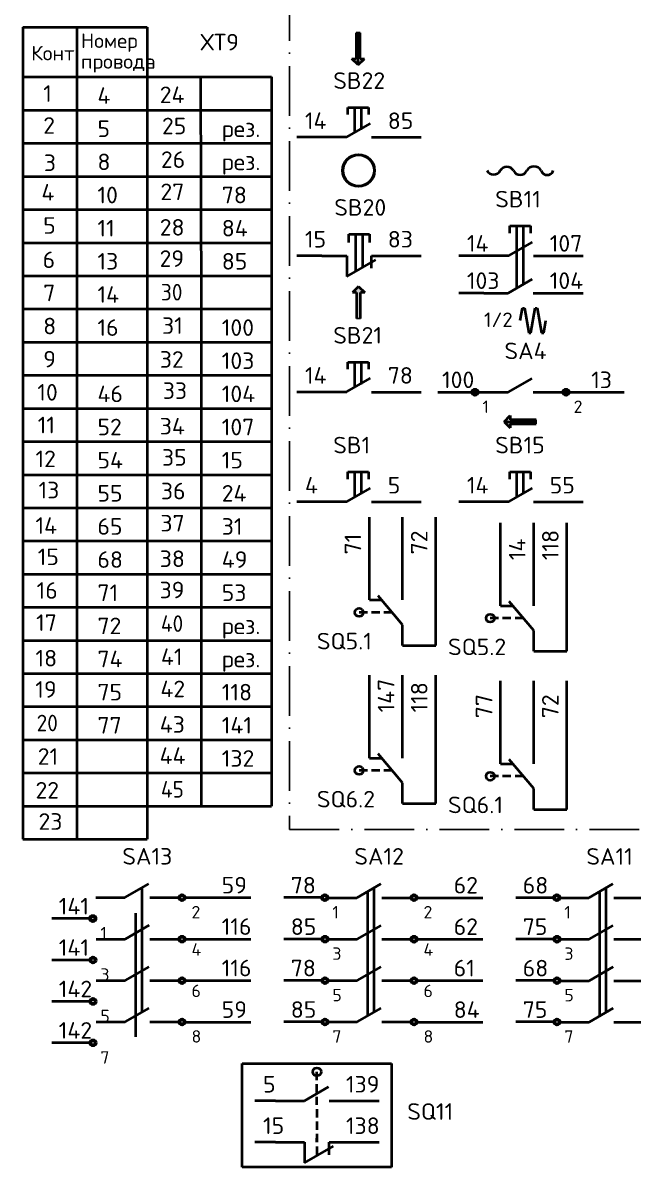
# Model space of a CAD drawing. Header units: inches. Extents: x 315 to 2853, y -243 to 836.
# Drawn here: x 1763 to 1910.3, y 156 to 432.2 of the extents above; entities that cross this region are included whole.
import ezdxf

# ---------------------------------------------------------------- set-up
doc = ezdxf.new("R2010")
doc.units = ezdxf.units.IN
doc.header["$MEASUREMENT"] = 0
doc.linetypes.add('ACAD_ISO10W100', pattern=[18, 12, -3, 0, -3])
doc.layers.get('0').update_dxf_attribs({"lineweight": 40})
doc.layers.add('Слой2', color=4, linetype='ACAD_ISO10W100', lineweight=25)
doc.styles.get("Standard").update_dxf_attribs({"font": 'txt.shx', "height": 4})

# ---------------------------------------------------------------- blocks, each defined once
blk = doc.blocks.new('контакт замыкающ')
for p, q in [((7, 0), (12.79903810567666, 3.348076211353316)), ((0, 0), (7, 0)), ((13, 0), (20, 0))]:
    blk.add_line(p, q)
blk = doc.blocks.new('контакт размыкающ')
for p, q in [((0, 0), (7, 0)), ((7, 0), (7, -5)), ((13, 0), (20, 0)), ((13, -3), (13, 0)), ((7, -5), (13.98205080756888, -0.9689110867544599))]:
    blk.add_line(p, q)

msp = doc.modelspace()

# ---------------------------------------------------------------- hatches: boundary and pattern name
for points in [[(1844.472738229603, 429.7965190613449), (1843.472738229603, 429.7965190613449), (1843.472738229603, 423.5465190613449), (1842.472738229603, 423.5465190613449), (1843.972738229603, 422.0465190613449), (1845.472738229603, 423.5465190613449), (1844.472738229603, 423.5465190613449)], [(1843.55845446213, 360.834647820161), (1844.55845446213, 360.834647820161), (1844.55845446213, 367.084647820161), (1845.55845446213, 367.084647820161), (1844.05845446213, 368.584647820161), (1842.55845446213, 367.084647820161), (1843.55845446213, 367.084647820161)], [(1886.940106855046, 335.4171161881176), (1886.940106855046, 336.4171161881176), (1880.690106855046, 336.4171161881176), (1880.690106855046, 337.4171161881176), (1879.190106855046, 335.9171161881176), (1880.690106855046, 334.4171161881176), (1880.690106855046, 335.4171161881176)]]:
    msp.add_hatch(color=256).paths.add_polyline_path(points)

# ---------------------------------------------------------------- linework, layer by layer
for p, q in [((1763.032064848174, 431.1468823477976), (1793.032064848174, 431.1468823477976)), ((1763.032064848174, 431.1468823477976), (1763.032064848174, 339.1468823477976)), ((1776.032064848174, 431.1468823477976), (1776.032064848174, 339.1468823477976)), ((1793.032064848174, 431.1468823477976), (1793.032064848174, 339.1468823477976)), ((1843.472738229603, 429.7965190613449), (1843.472738229603, 423.5465190613449)), ((1843.472738229603, 429.7965190613449), (1844.472738229603, 429.7965190613449)), ((1843.972738229603, 422.0465190613449), (1843.972738229603, 429.7965190613449)), ((1844.472738229603, 423.5465190613449), (1844.472738229603, 429.7965190613449)), ((1842.472738229603, 423.5465190613449), (1843.472738229603, 423.5465190613449)), ((1843.972738229603, 422.0465190613449), (1842.472738229603, 423.5465190613449)), ((1843.972738229603, 422.0465190613449), (1845.472738229603, 423.5465190613449)), ((1844.472738229603, 423.5465190613449), (1845.472738229603, 423.5465190613449)), ((1763.032064848174, 419.1468823477976), (1823.032064848174, 419.1468823477976)), ((1793.032064848174, 419.1468823477976), (1793.032064848174, 371.1468823477976)), ((1805.915634300175, 419.1468823477976), (1806.032064848174, 363.1468823477976)), ((1823.032064848174, 419.1468823477976), (1823.032064848174, 363.1468823477976)), ((1841.472738229603, 411.7921096681593), (1846.472738229603, 411.7921096681593)), ((1841.472738229603, 410.0631495508373), (1841.472738229603, 411.7921096681593)), ((1843.087364458615, 411.7413603167201), (1843.087364458615, 405.6837576701161)), ((1844.7026936838, 411.7413603167201), (1844.7026936838, 406.7123999728094)), ((1846.472738229603, 411.7921096681593), (1846.472738229603, 410.0631495508373)), ((1763.032064848174, 411.1468823477976), (1793.032064848174, 411.1468823477976)), ((1793.032064848174, 411.1468823477976), (1823.032064848174, 411.1468823477976)), ((1841.185856164225, 404.5932220240761), (1846.931052760036, 407.9102128252147)), ((1844.862095596718, 406.7123999728094), (1844.94600615156, 406.7123999728094)), ((1835.195305826054, 404.5772003403958), (1829.195305826054, 404.5772003403958)), ((1841.195305821361, 404.5771999827788), (1835.195305826054, 404.5772003403958)), ((1847.195305821361, 404.5771999827788), (1853.195305826054, 404.5772003403958)), ((1853.195305826054, 404.5772003403958), (1859.195305826054, 404.5772003403958)), ((1763.032064848174, 403.1468823477976), (1793.032064848174, 403.1468823477976)), ((1793.032064848174, 403.1468823477976), (1823.032064848174, 403.1468823477976)), ((1763.032064848174, 395.1468823477976), (1793.032064848174, 395.1468823477976)), ((1793.032064848174, 395.1468823477976), (1823.032064848174, 395.1468823477976)), ((1763.032064848174, 387.1468823477976), (1793.032064848174, 387.1468823477976)), ((1793.032064848174, 387.1468823477976), (1823.032064848174, 387.1468823477976)), ((1841.721167034093, 381.1841857198523), (1846.721167034093, 381.1841857198521)), ((1841.721167034093, 379.1841857198523), (1841.721167034093, 381.1841857198523)), ((1843.421880809524, 372.2889483358178), (1843.421880809524, 381.1765369769777)), ((1846.721167034093, 381.1841857198521), (1846.721167034093, 379.1841857198521)), ((1880.565106855046, 383.1841857198522), (1885.565106855046, 383.1841857198522)), ((1880.565106855046, 381.4552256025303), (1880.565106855046, 383.1841857198522)), ((1882.179733084057, 383.133436368413), (1882.179733084057, 377.0758337218091)), ((1883.795062309243, 383.133436368413), (1883.795062309243, 378.1044760245024)), ((1885.565106855046, 383.1841857198522), (1885.565106855046, 381.4552256025303)), ((1763.032064848174, 379.1468823477976), (1793.032064848174, 379.1468823477976)), ((1793.032064848174, 379.1468823477976), (1823.032064848174, 379.1468823477976)), ((1844.989683122405, 381.121440540847), (1844.981579706398, 373.1512500937714)), ((1880.278224789668, 375.985298075769), (1886.023421385479, 379.3022888769078)), ((1835.195305826054, 375.9692763920888), (1829.195305826054, 375.9692763920888)), ((1835.195305826054, 375.9692763920888), (1841.207489211743, 375.9876324865605)), ((1841.195305826054, 375.9692763920888), (1841.195305826054, 370.9692763920888)), ((1844.862095596718, 378.1044760245024), (1844.94600615156, 378.1044760245024)), ((1847.207489211743, 375.9876324865605), (1853.195305826054, 375.9692763920888)), ((1847.207489211743, 372.9876324865605), (1847.207489211743, 375.9876324865605)), ((1853.195305826054, 375.9692763920888), (1859.195305826054, 375.9692763920888)), ((1874.287674451497, 375.9692763920888), (1868.287674451497, 375.9692763920888)), ((1880.287674446804, 375.9692760344719), (1874.287674451497, 375.9692763920888)), ((1882.200495709656, 376.9692763920888), (1882.200495709656, 367.9786045370885)), ((1883.777605731742, 377.9692763920888), (1883.777605731742, 368.9786045370885)), ((1883.954464222161, 378.1044760245024), (1884.038374777003, 378.1044760245024)), ((1886.287674446804, 375.9692760344719), (1892.287674451497, 375.9692763920888)), ((1892.287674451497, 375.9692763920888), (1898.287674451497, 375.9692763920888)), ((1841.207489211743, 370.9876324865605), (1848.189540019311, 375.018721399806)), ((1763.032064848174, 371.1468823477976), (1793.032064848174, 371.1468823477976)), ((1793.032064848174, 371.1468823477976), (1823.032064848174, 371.1468823477976)), ((1793.032064848174, 371.1468823477976), (1793.032064848174, 291.1468823477976)), ((1880.200494947713, 366.9786049433838), (1885.99953305339, 370.3266811547372)), ((1844.05845446213, 368.584647820161), (1842.55845446213, 367.084647820161)), ((1844.05845446213, 368.584647820161), (1845.55845446213, 367.084647820161)), ((1843.55845446213, 367.084647820161), (1842.55845446213, 367.084647820161)), ((1843.55845446213, 367.084647820161), (1843.55845446213, 360.834647820161)), ((1844.55845446213, 360.834647820161), (1844.55845446213, 367.084647820161)), ((1845.55845446213, 367.084647820161), (1844.55845446213, 367.084647820161)), ((1874.287674451497, 366.9692763920888), (1868.287674451497, 366.9692763920888)), ((1874.287674451497, 366.9692763920888), (1880.200494947713, 366.9786049433838)), ((1886.200494947713, 366.9786049433838), (1892.287674451497, 366.9692763920888)), ((1892.287674451497, 366.9692763920888), (1898.287674451497, 366.9692763920888)), ((1763.032064848174, 363.1468823477976), (1793.032064848174, 363.1468823477976)), ((1793.032064848174, 363.1468823477976), (1823.032064848174, 363.1468823477976)), ((1806.032064848174, 363.1468823477976), (1806.032064848174, 283.1468823477976)), ((1823.032064848174, 363.1468823477976), (1823.032064848174, 283.1468823477976)), ((1883.100014000552, 360.3722324903169), (1883.620958533553, 363.3266557493535)), ((1883.620958533553, 363.3266557493535), (1884.120958533553, 363.3266557493535)), ((1884.120958533553, 363.3266557493535), (1885.162847599554, 357.4178092312803)), ((1885.662847599554, 357.4178092312803), (1886.704736665556, 363.3266557493534)), ((1886.704736665556, 363.3266557493534), (1887.204736665556, 363.3266557493534)), ((1887.204736665556, 363.3266557493534), (1888.246625731557, 357.4178092312802)), ((1888.746625731557, 357.4178092312802), (1889.267570264558, 360.3722324903169)), ((1885.162847599554, 357.4178092312803), (1885.662847599554, 357.4178092312803)), ((1888.246625731557, 357.4178092312802), (1888.746625731557, 357.4178092312802)), ((1763.032064848174, 355.1468823477976), (1793.032064848174, 355.1468823477976)), ((1793.032064848174, 355.1468823477976), (1823.032064848174, 355.1468823477976)), ((1841.472738229603, 350.308048222133), (1846.472738229603, 350.308048222133)), ((1841.472738229603, 348.579088104811), (1841.472738229603, 350.308048222133)), ((1843.087364458615, 350.2572988706938), (1843.087364458615, 344.1996962240898)), ((1844.7026936838, 350.2572988706938), (1844.7026936838, 345.228338526783)), ((1846.472738229603, 350.308048222133), (1846.472738229603, 348.579088104811)), ((1763.032064848174, 347.1468823477976), (1793.032064848174, 347.1468823477976)), ((1793.032064848174, 347.1468823477976), (1823.032064848174, 347.1468823477976)), ((1841.185856164225, 343.1091605780497), (1846.931052760036, 346.4261513791884)), ((1835.195305826054, 343.0931388943695), (1829.195305826054, 343.0931388943695)), ((1841.195305821361, 343.0931385367525), (1835.195305826054, 343.0931388943695)), ((1844.862095596718, 345.228338526783), (1844.94600615156, 345.228338526783)), ((1847.195305821361, 343.0931385367525), (1853.195305826054, 343.0931388943695)), ((1853.195305826054, 343.0931388943695), (1859.195305826054, 343.0931388943695)), ((1863.200494947713, 343.0426872226181), (1873.200494450528, 343.0426872226181)), ((1893.200494450528, 343.0426872226181), (1908.200494947713, 343.0426872226181)), ((1763.032064848174, 339.1468823477976), (1793.032064848174, 339.1468823477976)), ((1763.032064848174, 339.1468823477976), (1763.032064848174, 235.1468823477976)), ((1776.032064848174, 339.1468823477976), (1776.032064848174, 235.1468823477976)), ((1793.032064848174, 339.1468823477976), (1793.032064848174, 259.1468823477976)), ((1793.032064848174, 339.1468823477976), (1823.032064848174, 339.1468823477976)), ((1879.190106855046, 335.9171161881176), (1880.690106855046, 337.4171161881176)), ((1880.690106855046, 337.4171161881176), (1880.690106855046, 336.4171161881176)), ((1879.190106855046, 335.9171161881176), (1880.690106855046, 334.4171161881176)), ((1879.190106855046, 335.9171161881176), (1886.940106855046, 335.9171161881176)), ((1886.940106855046, 336.4171161881176), (1880.690106855046, 336.4171161881176)), ((1880.690106855046, 335.4171161881176), (1886.940106855046, 335.4171161881176)), ((1880.690106855046, 335.4171161881176), (1880.690106855046, 334.4171161881176)), ((1763.032064848174, 331.1468823477976), (1793.032064848174, 331.1468823477976)), ((1793.032064848174, 331.1468823477976), (1823.032064848174, 331.1468823477976)), ((1841.472738229603, 323.8079085139679), (1846.472738229603, 323.8079085139679)), ((1841.472738229603, 322.0789483966459), (1841.472738229603, 323.8079085139679)), ((1843.087364458615, 323.7571591625287), (1843.087364458615, 317.6995565159247)), ((1844.7026936838, 323.7571591625287), (1844.7026936838, 318.728198818618)), ((1846.472738229603, 323.8079085139679), (1846.472738229603, 322.0789483966459)), ((1880.565106855046, 323.807908513968), (1885.565106855046, 323.807908513968)), ((1880.565106855046, 322.078948396646), (1880.565106855046, 323.807908513968)), ((1882.179733084057, 323.7571591625288), (1882.179733084057, 317.6995565159248)), ((1883.795062309243, 323.7571591625288), (1883.795062309243, 318.728198818618)), ((1885.565106855046, 323.807908513968), (1885.565106855046, 322.078948396646)), ((1763.032064848174, 323.1468823477976), (1793.032064848174, 323.1468823477976)), ((1793.032064848174, 323.1468823477976), (1823.032064848174, 323.1468823477976)), ((1841.185856164225, 316.6090208698847), (1846.931052760036, 319.9260116710233)), ((1844.862095596718, 318.728198818618), (1844.94600615156, 318.728198818618)), ((1880.278224789668, 316.6090208698847), (1886.023421385479, 319.9260116710234)), ((1883.954464222161, 318.728198818618), (1884.038374777003, 318.728198818618)), ((1763.032064848174, 315.1468823477976), (1793.032064848174, 315.1468823477976)), ((1793.032064848174, 315.1468823477976), (1823.032064848174, 315.1468823477976)), ((1835.195305826054, 316.5929991862044), (1829.195305826054, 316.5929991862044)), ((1841.195305821361, 316.5929988285874), (1835.195305826054, 316.5929991862044)), ((1847.195305821361, 316.5929988285874), (1853.195305826054, 316.5929991862044)), ((1853.195305826054, 316.5929991862044), (1859.195305826054, 316.5929991862044)), ((1874.287674451497, 316.5929991862045), (1868.287674451497, 316.5929991862045)), ((1880.287674446804, 316.5929988285875), (1874.287674451497, 316.5929991862045)), ((1886.287674446804, 316.5929988285875), (1892.287674451497, 316.5929991862045)), ((1892.287674451497, 316.5929991862045), (1898.287674451497, 316.5929991862045)), ((1846.69650107272, 297.8987880260419), (1846.696501132868, 312.8987889024822)), ((1854.69650107272, 297.8987880260419), (1854.696501132868, 312.8987889024822)), ((1862.696501132868, 281.8987889024822), (1862.696501132868, 312.8987889024822)), ((1878.351443449474, 296.5071872462861), (1878.351443509622, 311.5071881227263)), ((1886.351443449474, 296.5071872462861), (1886.351443509622, 311.5071881227263)), ((1894.351443509622, 280.5071881227263), (1894.351443509622, 311.5071881227263)), ((1763.032064848174, 307.1468823477976), (1793.032064848174, 307.1468823477976)), ((1793.032064848174, 307.1468823477976), (1823.032064848174, 307.1468823477976)), ((1763.032064848174, 299.1468823477976), (1793.032064848174, 299.1468823477976)), ((1793.032064848174, 299.1468823477976), (1823.032064848174, 299.1468823477976)), ((1846.69650107272, 292.8987880260419), (1846.69650107272, 297.8987880260419)), ((1854.69650107272, 292.8987880260419), (1854.69650107272, 297.8987880260419)), ((1878.351443449474, 291.5071872462861), (1878.351443449474, 296.5071872462861)), ((1886.351443449474, 291.5071872462861), (1886.351443449474, 296.5071872462861)), ((1846.69650107272, 292.8987880260419), (1849.69650107272, 292.8987880260419)), ((1854.69650107272, 286.8987880260419), (1848.77245211458, 293.8987864963019)), ((1763.032064848174, 291.1468823477976), (1793.032064848174, 291.1468823477976)), ((1793.032064848174, 291.1468823477976), (1823.032064848174, 291.1468823477976)), ((1793.032064848174, 291.1468823477976), (1793.032064848174, 235.1468823477976)), ((1878.351443449474, 291.5071872462861), (1881.351443449474, 291.5071872462861)), ((1886.351443449474, 285.5071872462861), (1880.427394491333, 292.507185716546)), ((1846.18266422411, 289.8987890988109), (1844.18266422411, 289.8987890988109)), ((1849.18266422411, 289.8987890988109), (1847.18266422411, 289.8987890988109)), ((1852.18266422411, 289.8987890988109), (1850.18266422411, 289.8987890988109)), ((1877.837606600864, 288.5071883190551), (1875.837606600864, 288.5071883190551)), ((1880.837606600864, 288.5071883190551), (1878.837606600864, 288.5071883190551)), ((1883.837606600864, 288.5071883190551), (1881.837606600864, 288.5071883190551)), ((1854.69650107272, 281.8987880260419), (1854.69650107272, 286.8987880260419)), ((1886.351443449474, 280.5071872462861), (1886.351443449474, 285.5071872462861)), ((1763.032064848174, 283.1468823477976), (1793.032064848174, 283.1468823477976)), ((1793.032064848174, 283.1468823477976), (1823.032064848174, 283.1468823477976)), ((1806.032064848174, 283.1468823477976), (1806.032064848174, 243.1468823477976)), ((1823.032064848174, 283.1468823477976), (1823.032064848174, 243.1468823477976)), ((1854.696501132868, 281.8987889024822), (1862.696501132868, 281.8987889024822)), ((1886.351443509622, 280.5071881227263), (1894.351443509622, 280.5071881227263)), ((1763.032064848174, 275.1468823477976), (1793.032064848174, 275.1468823477976)), ((1793.032064848174, 275.1468823477976), (1823.032064848174, 275.1468823477976)), ((1846.696501084169, 259.7539051671223), (1846.696501144317, 274.7539060435626)), ((1854.696501084169, 259.7539051671223), (1854.696501144317, 274.7539060435626)), ((1862.696501144317, 243.7539060435626), (1862.696501144317, 274.7539060435626)), ((1878.351443460923, 258.3623043873665), (1878.351443521071, 273.3623052638067)), ((1886.351443460923, 258.3623043873665), (1886.351443521071, 273.3623052638067)), ((1894.351443521071, 242.3623052638067), (1894.351443521071, 273.3623052638067)), ((1763.032064848174, 267.1468823477976), (1793.032064848174, 267.1468823477976)), ((1793.032064848174, 267.1468823477976), (1823.032064848174, 267.1468823477976)), ((1846.696501084169, 254.7539051671223), (1846.696501084169, 259.7539051671223)), ((1854.696501084169, 254.7539051671223), (1854.696501084169, 259.7539051671223)), ((1763.032064848174, 259.1468823477976), (1793.032064848174, 259.1468823477976)), ((1793.032064848174, 259.1468823477976), (1823.032064848174, 259.1468823477976)), ((1878.351443460923, 253.3623043873665), (1878.351443460923, 258.3623043873665)), ((1886.351443460923, 253.3623043873665), (1886.351443460923, 258.3623043873665)), ((1846.696501084169, 254.7539051671223), (1849.696501084169, 254.7539051671223)), ((1854.696501084169, 248.7539051671223), (1848.772452126028, 255.7539036373822)), ((1886.351443460923, 247.3623043873665), (1880.427394502782, 254.3623028576264)), ((1846.182664235559, 251.7539062398913), (1844.182664235559, 251.7539062398913)), ((1849.182664235559, 251.7539062398913), (1847.182664235559, 251.7539062398913)), ((1852.182664235559, 251.7539062398913), (1850.182664235559, 251.7539062398913)), ((1878.351443460923, 253.3623043873665), (1881.351443460923, 253.3623043873665)), ((1763.032064848174, 251.1468823477976), (1793.032064848174, 251.1468823477976)), ((1793.032064848174, 251.1468823477976), (1823.032064848174, 251.1468823477976)), ((1854.696501084169, 243.7539051671223), (1854.696501084169, 248.7539051671223)), ((1877.837606612313, 250.3623054601355), (1875.837606612313, 250.3623054601355)), ((1880.837606612313, 250.3623054601355), (1878.837606612313, 250.3623054601355)), ((1883.837606612313, 250.3623054601355), (1881.837606612313, 250.3623054601355)), ((1886.351443460923, 242.3623043873665), (1886.351443460923, 247.3623043873665)), ((1763.032064848174, 243.1468823477976), (1793.032064848174, 243.1468823477976)), ((1793.032064848174, 243.1468823477976), (1823.032064848174, 243.1468823477976)), ((1854.696501144317, 243.7539060435626), (1862.696501144317, 243.7539060435626)), ((1886.351443521071, 242.3623052638067), (1894.351443521071, 242.3623052638067)), ((1763.032064848174, 235.1468823477976), (1793.032064848174, 235.1468823477976)), ((1791.748592089192, 223.2306888682028), (1791.748592089192, 193.3828224888593)), ((1802.18957620201, 221.0440440414081), (1818.094387360022, 221.0440440414081)), ((1835.146880484435, 221.0440440414081), (1826, 221.0440440414081)), ((1846.188563067277, 222.3153243453203), (1846.188563067277, 192.4674579659768)), ((1847.748592089192, 223.2160075210668), (1847.748592089192, 193.3681411417233)), ((1858.18957620201, 221.0293626942721), (1874.094387360022, 221.0293626942721)), ((1891.146880484435, 221.0293626942721), (1882, 221.0293626942721)), ((1902.188563067277, 222.3006429981842), (1902.188563067277, 192.4527766188407)), ((1903.748592089192, 223.2013261739307), (1903.748592089192, 193.3534597945873)), ((1779.146880484435, 216), (1770, 216)), ((1790.188563067277, 217.2712803039121), (1790.188563067277, 187.4234139245686)), ((1802.219056849347, 211.0267133460361), (1818.094387360022, 211.0267133460361)), ((1835.176361131772, 211.0267133460361), (1826, 211.0267133460361)), ((1858.219056849347, 211.0120319989001), (1874.094387360022, 211.0120319989001)), ((1891.176361131772, 211.0120319989001), (1882, 211.0120319989001)), ((1779.176361131772, 205.982669304628), (1770, 205.982669304628)), ((1802.219056849347, 201.0267133460361), (1818.094387360022, 201.0267133460361)), ((1835.176361131772, 201.0267133460361), (1826, 201.0267133460359)), ((1858.219056849347, 201.0120319989001), (1874.094387360022, 201.0120319989001)), ((1891.176361131772, 201.0120319989001), (1882, 201.0120319988998)), ((1779.176361131772, 195.982669304628), (1770, 195.9826693046277)), ((1802.248537496684, 191.0093826506641), (1818.094387360022, 191.0093826506641)), ((1835.146880484435, 191.0440440414081), (1826, 191.0440440414081)), ((1858.248537496684, 190.994701303528), (1874.094387360022, 190.994701303528)), ((1891.146880484435, 191.0293626942721), (1882, 191.0293626942721)), ((1779.146880484435, 186), (1770, 186)), ((1816, 181), (1852, 181)), ((1816, 156), (1816, 181)), ((1852, 181), (1852, 156)), ((1834, 177), (1834, 179)), ((1834, 174), (1834, 176)), ((1824, 172), (1819, 172)), ((1834, 171), (1834, 173)), ((1844, 172), (1849, 172)), ((1834, 170), (1834, 168)), ((1834, 167), (1834, 165)), ((1834, 164), (1834, 162)), ((1834, 162), (1834, 163)), ((1824, 162), (1819, 162)), ((1834, 161), (1834, 158.7320505835976)), ((1844, 162), (1849, 162)), ((1852, 156), (1816, 156))]:
    msp.add_line(p, q)
for centre, radius in [((1844.05845446213, 396.5667435753152), 3.875), ((1844.05845446213, 396.5667435753152), 3.75), ((1872.146837210466, 343.057368569754), 0.7606739293937608), ((1872.146837210466, 343.057368569754), 0.4904713891833126), ((1894.146837210466, 343.057368569754), 0.7606739293937608), ((1894.146837210466, 343.057368569754), 0.4904713891833126), ((1844.18266422411, 289.8987890988109), 1), ((1875.837606600864, 288.5071883190551), 1), ((1844.182664235559, 251.7539062398913), 1), ((1875.837606612313, 250.3623054601355), 1), ((1801.428902272617, 221.0440440414081), 0.7606739293937608), ((1801.428902272617, 221.0440440414081), 0.4904713891833126), ((1835.90755441383, 221.0440440414081), 0.7606739293937608), ((1835.90755441383, 221.0440440414081), 0.4904713891833126), ((1857.428902272617, 221.0293626942721), 0.7606739293937608), ((1857.428902272617, 221.0293626942721), 0.4904713891833126), ((1891.90755441383, 221.0293626942721), 0.7606739293937608), ((1891.90755441383, 221.0293626942721), 0.4904713891833126), ((1779.90755441383, 216), 0.7606739293937608), ((1779.90755441383, 216), 0.4904713891833126), ((1801.458382919954, 211.0267133460361), 0.7606739293937608), ((1801.458382919954, 211.0267133460361), 0.4904713891833126), ((1835.937035061166, 211.0267133460361), 0.7606739293937608), ((1835.937035061166, 211.0267133460361), 0.4904713891833126), ((1857.458382919954, 211.0120319989001), 0.7606739293937608), ((1857.458382919954, 211.0120319989001), 0.4904713891833126), ((1891.937035061166, 211.0120319989001), 0.7606739293937608), ((1891.937035061166, 211.0120319989001), 0.4904713891833126), ((1779.937035061166, 205.982669304628), 0.7606739293937608), ((1779.937035061166, 205.982669304628), 0.4904713891833126), ((1801.458382919954, 201.0267133460361), 0.7606739293937608), ((1835.937035061166, 201.0267133460361), 0.7606739293937608), ((1857.458382919954, 201.0120319989001), 0.7606739293937608), ((1891.937035061166, 201.0120319989001), 0.7606739293937608), ((1801.458382919954, 201.0267133460361), 0.4904713891833126), ((1835.937035061166, 201.0267133460361), 0.4904713891833126), ((1857.458382919954, 201.0120319989001), 0.4904713891833126), ((1891.937035061166, 201.0120319989001), 0.4904713891833126), ((1779.937035061166, 195.982669304628), 0.7606739293937608), ((1779.937035061166, 195.982669304628), 0.4904713891833126), ((1801.458382919954, 191.0440440414081), 0.7606739293937608), ((1801.458382919954, 191.0440440414081), 0.4904713891833126), ((1835.937035061166, 191.0440440414081), 0.7606739293937608), ((1835.937035061166, 191.0440440414081), 0.4904713891833126), ((1857.458382919954, 191.0293626942721), 0.7606739293937608), ((1857.458382919954, 191.0293626942721), 0.4904713891833126), ((1891.937035061166, 191.0293626942721), 0.7606739293937608), ((1891.937035061166, 191.0293626942721), 0.4904713891833126), ((1779.937035061166, 186), 0.7606739293937608), ((1779.937035061166, 186), 0.4904713891833126), ((1834, 179), 1)]:
    msp.add_circle(centre, radius)
for centre, radius, start, end in [((1876.66510698387, 397.455721860458), 1.847520861406778, 209.999999999999, 330.0000000000084), ((1879.86510698387, 395.6082000146135), 1.847521353625915, 30.00002643940388, 150.0000000000009), ((1883.065106971845, 397.2741253500952), 1.763748089478135, 204.8843356665438, 335.1156567449802), ((1886.386599191741, 395.5380574401325), 1.987807979243912, 29.99999999999156, 150.0000000000084), ((1889.586599276721, 397.057586451344), 1.569161146416175, 199.5708639726388, 340.4291657171078)]:
    msp.add_arc(centre, radius, start, end)
at = {"layer": 'Слой2'}
for p, q in [((1827.405229587224, 439.8548085053803), (1827.405229587224, 237.49889124532)), ((1827.405229587224, 237.49889124532), (2044, 237.49889124532))]:
    msp.add_line(p, q, dxfattribs=at)
at = {"layer": 'Слой2', "color": 0}
for p, q in [((1843.55845446213, 360.834647820161), (1844.55845446213, 360.834647820161)), ((1886.940106855046, 335.4171161881176), (1886.940106855046, 336.4171161881176))]:
    msp.add_line(p, q, dxfattribs=at)

# ---------------------------------------------------------------- block references
for name, p in [('контакт замыкающ', (1873.200494947713, 343.0426872226181)), ('контакт замыкающ', (1780.668228343223, 221.0440440414081)), ('контакт замыкающ', (1836.668228343223, 221.0293626942721)), ('контакт замыкающ', (1892.668228343223, 221.014681347136)), ('контакт замыкающ', (1780.697708990559, 211.0267133460361)), ('контакт замыкающ', (1836.697708990559, 211.0120319989001)), ('контакт замыкающ', (1892.697708990559, 210.997350651764)), ('контакт замыкающ', (1780.69770899056, 201.0267133460361)), ('контакт замыкающ', (1836.69770899056, 201.0120319989001)), ('контакт замыкающ', (1892.69770899056, 200.997350651764)), ('контакт замыкающ', (1780.69770899056, 191.0440440414081)), ('контакт замыкающ', (1836.69770899056, 191.0293626942721)), ('контакт замыкающ', (1892.69770899056, 191.014681347136)), ('контакт замыкающ', (1823.999999610495, 172)), ('контакт размыкающ', (1824.00000038793, 162))]:
    msp.add_blockref(name, p)

# ---------------------------------------------------------------- texts
for s, height, p in [('Номер', 3.5, (1777.032064848174, 426.1468823477976)), ('ХТ9', 4, (1805.915634300175, 425.5518329158294)), ('Конт.', 3.5, (1765.032064848174, 423.1468823477976)), ('провода', 3.5, (1777.032064848174, 421.1468823477976)), ('SB22', 4, (1837.946435443056, 416.2691562823038)), ('1', 4, (1767.935545650617, 413.1577406523043)), ('4', 4, (1781.032064867478, 412.6485635257184)), ('24', 4, (1796.069379146042, 412.8492452627199)), ('2', 4, (1767.935545650617, 405.4434549380185)), ('25', 4, (1796.605488041583, 405.3106710653544)), ('14', 4, (1831.10812632227, 406.5865288916906)), ('85', 4, (1851.10812632227, 406.5865288916906)), ('5', 4, (1781.032064867478, 404.6485635257184)), ('рез.', 4, (1811.032064867478, 404.6485635257184)), ('8', 4, (1781.032064867478, 396.6485635257184)), ('26', 4, (1796.347391166877, 397.1944955361648)), ('3', 4, (1768.087879336358, 396.4348272355285)), ('рез.', 4, (1811.032064867478, 396.6485635257184)), ('4', 4, (1767.511747750897, 389.3092254976514)), ('10', 4, (1781.032064867478, 388.6485635257184)), ('27', 4, (1796.225438638769, 389.4270453336594)), ('78', 4, (1811.032064867478, 388.6485635257184)), ('SB20', 4, (1838.194864247546, 385.6612323339968)), ('SB11', 4, (1877.038804068499, 387.6612323339967)), ('5', 4, (1767.935545650617, 381.3005977951614)), ('11', 4, (1781.032064867478, 380.6485635257184)), ('28', 4, (1796.069379146042, 380.8492452627199)), ('84', 4, (1811.032064867478, 380.6485635257184)), ('15', 4, (1831.10812632227, 377.9786049433837)), ('83', 4, (1851.10812632227, 377.9786049433837)), ('14', 4, (1870.200494947713, 376.9786049433838)), ('107', 4, (1890.200494947713, 376.9786049433838)), ('6', 4, (1767.794256179104, 373.0217858097405)), ('13', 4, (1781.032064867478, 372.6485635257184)), ('29', 4, (1796.029285941303, 373.3106710653544)), ('85', 4, (1811.032064867478, 372.6485635257184)), ('103', 4, (1870.200494947713, 367.9786049433838)), ('104', 4, (1890.200494947713, 367.9786049433838)), ('7', 4, (1767.935545650617, 365.0252366141337)), ('14', 4, (1781.032064867478, 364.6485635257184)), ('8', 4, (1767.935545650617, 357.0252366141337)), ('16', 4, (1781.032064867478, 356.6485635257184)), ('31', 4, (1796.614483367136, 357.1321042698801)), ('100', 4, (1811.032064867478, 356.6485635257184)), ('SB21', 4, (1837.946435443056, 354.7850948362774)), ('SA4', 4, (1879.275215051982, 351.0268136554246)), ('9', 4, (1767.935545650617, 349.0252366141337)), ('32', 4, (1796.073876808818, 348.9656195310249)), ('103', 4, (1811.032064867478, 348.6485635257184)), ('14', 4, (1831.10812632227, 345.1024674456643)), ('78', 4, (1851.10812632227, 345.1024674456643)), ('100', 4, (1864.200494947713, 344.0426877101353)), ('13', 4, (1900.200494947713, 344.0426877101353)), ('33', 4, (1796.801640739049, 341.4270453336594)), ('10', 4, (1766.511747750897, 341.0252366141337)), ('46', 4, (1781.032064867478, 340.6485635257184)), ('104', 4, (1811.032064867478, 340.6485635257184)), ('1', 3, (1873.971642767003, 338.0426879305749)), ('2', 3, (1895.971642767003, 338.0426879305749)), ('11', 4, (1766.614483367136, 333.1321042698801)), ('52', 4, (1781.032064867478, 332.6485635257184)), ('34', 4, (1796.069379146042, 332.8492452627199)), ('107', 4, (1811.032064867478, 332.6485635257184)), ('SB1', 4, (1837.946435443056, 328.2849551281124)), ('SB15', 4, (1877.038804068499, 328.2849551281124)), ('12', 4, (1766.073876808818, 324.9656195310249)), ('35', 4, (1796.605488041583, 325.3106710653544)), ('54', 4, (1781.032064867478, 324.6485635257184)), ('15', 4, (1811.032064867478, 324.6485635257184)), ('13', 4, (1766.801640739049, 317.4270453336594)), ('55', 4, (1781.032064867478, 316.6485635257184)), ('36', 4, (1796.347391166877, 317.1944955361648)), ('24', 4, (1811.032064867478, 316.6485635257184)), ('4', 4, (1831.10812632227, 318.6023277374993)), ('5', 4, (1851.10812632227, 318.6023277374993)), ('14', 4, (1870.200494947713, 318.6023277374993)), ('55', 4, (1890.200494947713, 318.6023277374993)), ('14', 4, (1766.069379146042, 308.8492452627199)), ('65', 4, (1781.032064867478, 308.6485635257184)), ('37', 4, (1796.225438638769, 309.4270453336594)), ('31', 4, (1811.032064867478, 308.6485635257184)), ('15', 4, (1766.605488041583, 301.3106710653544)), ('68', 4, (1781.032064867478, 300.6485635257184)), ('38', 4, (1796.069379146042, 300.8492452627199)), ('49', 4, (1811.032064867478, 300.6485635257184)), ('16', 4, (1766.347391166877, 293.1944955361648)), ('71', 4, (1781.032064867478, 292.6485635257184)), ('39', 4, (1796.029285941303, 293.3106710653544)), ('53', 4, (1811.032064867478, 292.6485635257184)), ('17', 4, (1766.225438638769, 285.4270453336594)), ('72', 4, (1781.032064867478, 284.6485635257184)), ('рез.', 4, (1811.032064867478, 284.6485635257184)), ('SQ5.1', 4, (1833.997571551865, 280.9697420807012)), ('SQ5.2', 4, (1865.652513928619, 279.5781413009454)), ('18', 4, (1766.069379146042, 276.8492452627199)), ('74', 4, (1781.032064867478, 276.6485635257184)), ('41', 4, (1796.347391166877, 277.1944955361648)), ('рез.', 4, (1811.032064867478, 276.6485635257184)), ('42', 4, (1796.225438638769, 269.4270453336594)), ('19', 4, (1766.029285941303, 269.3106710653544)), ('75', 4, (1781.032064867478, 268.6485635257184)), ('118', 4, (1811.032064867478, 268.6485635257184)), ('77', 4, (1781.032064867478, 260.6485635257184)), ('43', 4, (1796.069379146042, 260.8492452627199)), ('141', 4, (1811.032064867478, 260.6485635257184)), ('21', 4, (1766.614483367136, 253.1321042698801)), ('44', 4, (1796.029285941303, 253.3106710653544)), ('132', 4, (1811.032064867478, 252.6485635257184)), ('22', 4, (1766.073876808818, 244.9656195310249)), ('SQ6.2', 4, (1833.997571563314, 242.8248592217816)), ('SQ6.1', 4, (1865.652513940067, 241.4332584420258)), ('23', 4, (1766.801640739049, 237.4270453336594)), ('SA13', 4, (1787.035932255345, 229.0281704742147)), ('SA12', 4, (1843.035932255345, 229.0134891270786)), ('SA11', 4, (1899.035932255345, 228.9988077799426)), ('59', 4, (1811.018568310357, 222.0613752242975)), ('78', 4, (1827.69078983224, 222.0440445289253)), ('62', 4, (1867.018568310357, 222.0466938771615)), ('68', 4, (1883.69078983224, 222.0293631817892)), ('141', 4, (1771.69078983224, 217.0000004875171)), ('2', 3, (1803.732359970366, 216.044044749365)), ('1', 3, (1837.732359970366, 216.0293634022289)), ('2', 3, (1859.732359970366, 216.0293634022289)), ('1', 3, (1893.732359970366, 216.0146820550929)), ('116', 4, (1811.018568310357, 212.0613752242975)), ('85', 4, (1827.69078983224, 212.0440445289253)), ('62', 4, (1867.018568310357, 212.0466938771615)), ('75', 4, (1883.69078983224, 212.0293631817892)), ('1', 3, (1781.732359970366, 210.9853193608208)), ('141', 4, (1771.69078983224, 207.0000004875171)), ('4', 3, (1803.732359970366, 207.044044749365)), ('4', 3, (1859.732359970366, 207.0293634022289)), ('3', 3, (1837.732359970366, 206.0293634022289)), ('3', 3, (1893.732359970366, 206.0146820550929)), ('116', 4, (1811.018568310357, 202.0613752242975)), ('78', 4, (1827.69078983224, 202.0440445289253)), ('61', 4, (1867.018568310357, 202.0466938771615)), ('68', 4, (1883.69078983224, 202.0293631817892)), ('3', 3, (1781.732359970366, 200.9853193608208)), ('142', 4, (1771.69078983224, 197.0000004875171)), ('6', 3, (1803.732359970366, 197.044044749365)), ('5', 3, (1837.732359970366, 196.0293634022289)), ('6', 3, (1859.732359970366, 197.0293634022289)), ('5', 3, (1893.732359970366, 196.0146820550929)), ('5', 3, (1781.732359970366, 190.9853193608208)), ('59', 4, (1811.018568310356, 192.0267138335532)), ('85', 4, (1827.69078983224, 192.0440445289253)), ('84', 4, (1867.018568310356, 192.0120324864172)), ('75', 4, (1883.69078983224, 192.0293631817892)), ('142', 4, (1771.69078983224, 187.0000004875171)), ('8', 3, (1803.732359970366, 186.044044749365)), ('7', 3, (1837.732359970366, 186.0293634022289)), ('8', 3, (1859.732359970366, 186.0293634022289)), ('7', 3, (1893.732359970366, 186.0146820550929)), ('7', 3, (1781.732359970366, 180.9853193608208)), ('5', 4, (1820.999999610495, 174.0000003356585)), ('139', 4, (1840.999999610495, 174.0000003356585)), ('SQ11', 4, (1855.81486356492, 167.418190933605)), ('15', 4, (1820.999999610495, 164.0000003356585)), ('138', 4, (1840.999999610495, 164.0000003356585))]:
    msp.add_text(s, height=height).set_placement(p)
at = {"width": 0.9}
for s, p in [('30', (1796.347391166877, 365.1944955361648)), ('40', (1796.347391166877, 285.1944955361648)), ('20', (1766.347391166877, 261.1944955361648)), ('45', (1796.347391166877, 245.1944955361648))]:
    msp.add_text(s, height=4, dxfattribs=at).set_placement(p)
for s, p in [('72', (1860.696500585203, 303.8987885232272)), ('118', (1892.351442961957, 302.5071877434714)), ('71', (1844.696500585203, 303.8987885232272)), ('14', (1884.351442961957, 302.5071877434714)), ('147', (1852.696500596652, 265.7539056643076)), ('118', (1860.696500596652, 265.7539056643076)), ('77', (1876.351442973406, 264.3623048845517)), ('72', (1892.351442973406, 264.3623048845517))]:
    msp.add_text(s, height=4, rotation=90).set_placement(p)
at = {"insert": (1874.319206841416, 362.2947305236557), "char_height": 3.5, "width": 6.564160527932927, "attachment_point": 1}
msp.add_mtext('1/2', dxfattribs=at)

doc.saveas('drawing.dxf')
